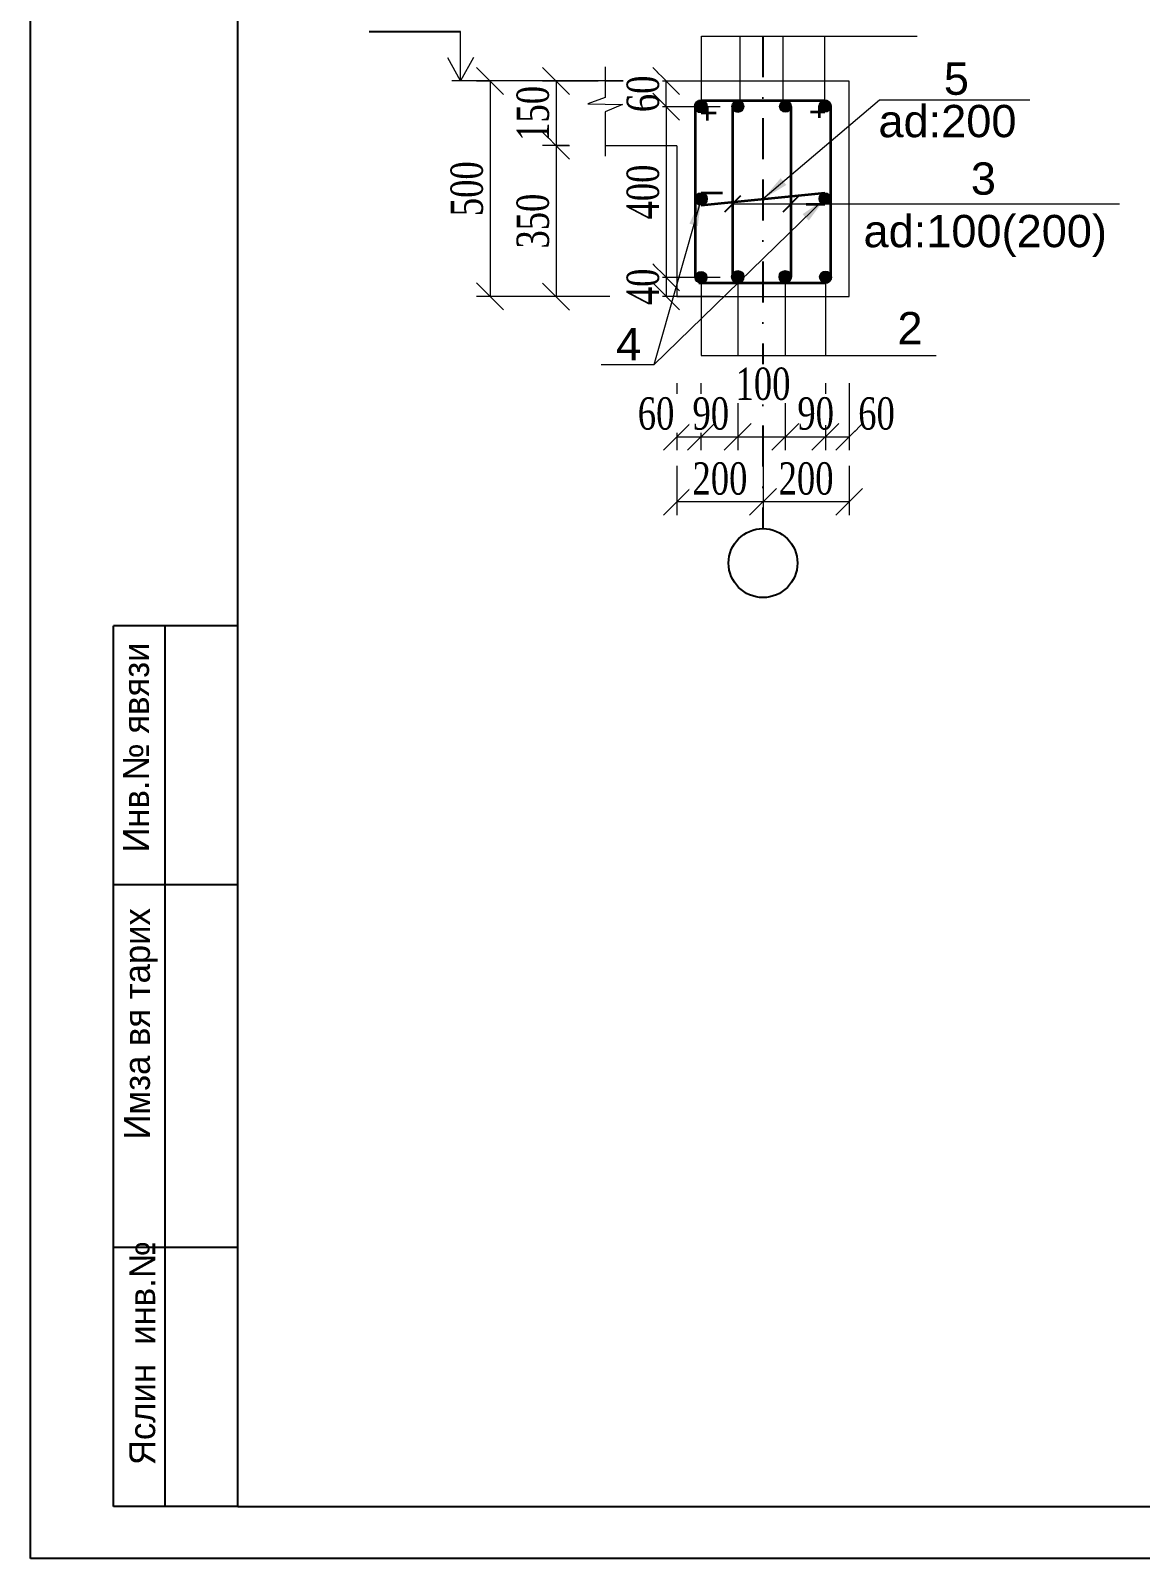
# Model space of a CAD drawing. Header units: millimetres. Extents: x -149347 to 251215, y -2929184 to -2541447.
# Drawn here: x 67574 to 77878, y -2736327 to -2722133 of the extents above; entities that cross this region are included whole.
import ezdxf

# ---------------------------------------------------------------- set-up
doc = ezdxf.new("R2010")
doc.units = ezdxf.units.MM
doc.linetypes.add('DASHDOTX2', pattern=[50.8, 25.4, -12.7, 0, -12.7])
doc.layers.add('APS_MADEIRA', color=35, linetype='Continuous', lineweight=15)
doc.styles.add('400', font='times.ttf', dxfattribs={"width": 0.75, "height": 300})
doc.styles.add('Arial', font='arial.ttf')
doc.styles.add('CP_ATTR', font='A3TI(LA).TTF')
doc.styles.add('style1', font='A3TI(LA).TTF', dxfattribs={"height": 400})
doc.styles.add('Times New  Roman', font='times.ttf')
doc.styles.add('yazitipi', font='ARIALN.TTF')
doc.dimstyles.new('DIM_100', dxfattribs={"dimscale": 100, "dimtxt": 250, "dimasz": 2.5, "dimexe": 1.25, "dimexo": 0.625, "dimtad": 1, "dimdec": 0, "dimtxsty": 'style1', "dimblk": 'OBLIQUE', "dimcen": 2.5, "dimdle": 1.25, "dimclrd": 251, "dimclre": 251, "dimaunit": 1, "dimadec": 3, "dimazin": 0, "dimtfac": 1, "dimtdec": 0, "dimtmove": 1, "dimatfit": 3, "dimfxl": 1.25, "dimlwd": 5, "dimlwe": 5, "dimarcsym": 0})
doc.dimstyles.new('sevda', dxfattribs={"dimscale": 100, "dimtxt": 2.8, "dimasz": 2.5, "dimexe": 1.25, "dimexo": 0.625, "dimtad": 1, "dimtxsty": 'yazitipi', "dimblk": 'OBLIQUE', "dimcen": 2.5, "dimclrd": 253, "dimclre": 253, "dimclrt": 73, "dimaunit": 1, "dimadec": 3, "dimazin": 0, "dimtfac": 1, "dimtmove": 1, "dimatfit": 3, "dimfxl": 1, "dimlwd": 9, "dimlwe": 9, "dimarcsym": 0})
doc.dimstyles.new('tebriz', dxfattribs={"dimtxt": 280, "dimasz": 150, "dimexe": 150, "dimexo": 0.625, "dimgap": 65, "dimtad": 1, "dimdec": 0, "dimdsep": 32, "dimtxsty": 'Times New  Roman', "dimblk": 'OBLIQUE', "dimcen": 0, "dimdle": 150, "dimclrd": 7, "dimclre": 256, "dimclrt": 256, "dimadec": 0, "dimazin": 0, "dimtfac": 1, "dimtdec": 0, "dimtmove": 0, "dimatfit": 3, "dimldrblk": 'OBLIQUE', "dimfxl": 1, "dimtolj": 1, "dimlwd": 15, "dimlwe": 9, "dimarcsym": 0})

# ---------------------------------------------------------------- blocks, each defined once
blk = doc.blocks.new('mekteb')
at = {"color": 0, "lineweight": 25}
for p, q in [((99643, -1849866), (99643, -1821466)), ((139843, -1849866), (99643, -1849866))]:
    blk.add_line(p, q, dxfattribs=at)
at = {"color": 0, "lineweight": 25, "ltscale": 15}
for q in [(101643, -1821966), (139343, -1849366)]:
    blk.add_line((101643, -1849366), q, dxfattribs=at)
at = {"lineweight": 25, "ltscale": 0.25}
for p, q in [((100443, -1849366), (100443, -1840866)), ((100943, -1849367), (100943, -1840866))]:
    blk.add_line(p, q, dxfattribs=at)
at = {"lineweight": 25}
for p, q in [((101643, -1840866), (100443, -1840866)), ((101645, -1843366), (100445, -1843366)), ((101645, -1846866), (100445, -1846866)), ((101643, -1849366), (100443, -1849366))]:
    blk.add_line(p, q, dxfattribs=at)
at = {"lineweight": 25, "char_height": 250.01, "width": 5960.07, "attachment_point": 1, "rotation": 90, "style": 'CP_ATTR'}
for s, insert in [('\\pt3143;Инв.№ явязи', (100535, -1843053)), ('\\pt3143;Имза вя тарих', (100544, -1845823)), ('\\pt3143;Яслин  инв.№', (100595, -1848965))]:
    blk.add_mtext(s, dxfattribs=dict(at, insert=insert))
blk = doc.blocks.new('_Oblique')
at = {"color": 0, "linetype": 'ByBlock', "lineweight": -2}
blk.add_line((-0.5, -0.5), (0.5, 0.5), dxfattribs=at)
blk = doc.blocks.new('*D732')
at = {"color": 251, "lineweight": 5, "ltscale": 50, "transparency": 16777216}
for p, q in [((73621, -2722840), (73350, -2722840)), ((73975, -2724426), (73350, -2724426))]:
    blk.add_line(p, q, dxfattribs=at)
at = {"color": 251, "linetype": 'ByBlock', "lineweight": 5, "ltscale": 50, "transparency": 16777216}
blk.add_line((73475, -2722839), (73475, -2724427), dxfattribs=at)
at = {"layer": 'Defpoints', "color": 0, "lineweight": 15, "ltscale": 50, "transparency": 16777216}
for p in [(73684, -2722840), (73475, -2724426), (74707, -2724426)]:
    blk.add_point(p, dxfattribs=at)
at = {"color": 251, "lineweight": 5, "ltscale": 50, "transparency": 16777216, "xscale": 250, "yscale": 250, "zscale": 250}
for p, rotation in [((73475, -2722840), 90), ((73475, -2724426), 270)]:
    blk.add_blockref('_Oblique', p, dxfattribs=dict(at, rotation=rotation))
at = {"color": 0, "lineweight": 15, "ltscale": 50, "transparency": 16777216, "insert": (73260, -2723633), "char_height": 300, "attachment_point": 5, "rotation": 90, "style": '400', "bg_fill": 3, "box_fill_scale": 1.1, "bg_fill_color": 9, "bg_fill_true_color": 13158600, "bg_fill_transparency": 0}
blk.add_mtext('400', dxfattribs=at)
blk = doc.blocks.new('*D733')
at = {"color": 251, "lineweight": 5, "ltscale": 50, "transparency": 16777216}
for p, q in [((73975, -2722602), (73350, -2722602)), ((73975, -2722840), (73350, -2722840))]:
    blk.add_line(p, q, dxfattribs=at)
at = {"color": 251, "linetype": 'ByBlock', "lineweight": 5, "ltscale": 50, "transparency": 16777216}
blk.add_line((73475, -2722841), (73475, -2722601), dxfattribs=at)
at = {"layer": 'Defpoints', "color": 0, "lineweight": 15, "ltscale": 50, "transparency": 16777216}
for p in [(74667, -2722602), (74717, -2722840)]:
    blk.add_point(p, dxfattribs=at)
at = {"color": 0, "lineweight": 15, "ltscale": 50, "transparency": 16777216, "insert": (73260, -2722721), "char_height": 300, "attachment_point": 5, "rotation": 90, "style": '400', "bg_fill": 3, "box_fill_scale": 1.1, "bg_fill_color": 9, "bg_fill_true_color": 13158600, "bg_fill_transparency": 0}
blk.add_mtext('60', dxfattribs=at)
at = {"layer": 'Defpoints', "color": 0, "lineweight": 15, "ltscale": 50, "transparency": 16777216}
blk.add_point((73475, -2722602), dxfattribs=at)
at = {"color": 251, "lineweight": 5, "ltscale": 50, "transparency": 16777216, "xscale": 250, "yscale": 250, "zscale": 250}
for p, rotation in [((73475, -2722602), 90), ((73475, -2722840), 270)]:
    blk.add_blockref('_Oblique', p, dxfattribs=dict(at, rotation=rotation))
blk = doc.blocks.new('*D734')
at = {"color": 251, "lineweight": 5, "ltscale": 50, "transparency": 16777216}
for p, q in [((73559, -2724426), (73350, -2724426)), ((73975, -2724602), (73350, -2724602))]:
    blk.add_line(p, q, dxfattribs=at)
at = {"color": 251, "linetype": 'ByBlock', "lineweight": 5, "ltscale": 50, "transparency": 16777216}
blk.add_line((73475, -2724425), (73475, -2724604), dxfattribs=at)
at = {"layer": 'Defpoints', "color": 0, "lineweight": 15, "ltscale": 50, "transparency": 16777216}
for p in [(73621, -2724426), (75174, -2724602)]:
    blk.add_point(p, dxfattribs=at)
at = {"color": 0, "lineweight": 15, "ltscale": 50, "transparency": 16777216, "insert": (73260, -2724514), "char_height": 300, "attachment_point": 5, "rotation": 90, "style": '400', "bg_fill": 3, "box_fill_scale": 1.1, "bg_fill_color": 9, "bg_fill_true_color": 13158600, "bg_fill_transparency": 0}
blk.add_mtext('40', dxfattribs=at)
at = {"layer": 'Defpoints', "color": 0, "lineweight": 15, "ltscale": 50, "transparency": 16777216}
blk.add_point((73475, -2724602), dxfattribs=at)
at = {"color": 251, "lineweight": 5, "ltscale": 50, "transparency": 16777216, "xscale": 250, "yscale": 250, "zscale": 250}
for p, rotation in [((73475, -2724426), 90), ((73475, -2724602), 270)]:
    blk.add_blockref('_Oblique', p, dxfattribs=dict(at, rotation=rotation))
blk = doc.blocks.new('*D735')
at = {"color": 251, "lineweight": 5, "ltscale": 50, "transparency": 16777216}
for p, q in [((72845, -2722602), (72328, -2722602)), ((72574, -2723202), (72328, -2723202))]:
    blk.add_line(p, q, dxfattribs=at)
at = {"color": 251, "linetype": 'ByBlock', "lineweight": 5, "ltscale": 50, "transparency": 16777216}
blk.add_line((72453, -2722601), (72453, -2723204), dxfattribs=at)
at = {"layer": 'Defpoints', "color": 0, "lineweight": 15, "ltscale": 50, "transparency": 16777216}
for p in [(72907, -2722602), (72636, -2723202)]:
    blk.add_point(p, dxfattribs=at)
at = {"color": 251, "lineweight": 5, "ltscale": 50, "transparency": 16777216, "xscale": 250, "yscale": 250, "zscale": 250}
for p, rotation in [((72453, -2722602), 90), ((72453, -2723202), 270)]:
    blk.add_blockref('_Oblique', p, dxfattribs=dict(at, rotation=rotation))
at = {"color": 0, "lineweight": 15, "ltscale": 50, "transparency": 16777216, "insert": (72238, -2722902), "char_height": 300, "attachment_point": 5, "rotation": 90, "style": '400', "bg_fill": 3, "box_fill_scale": 1.1, "bg_fill_color": 9, "bg_fill_true_color": 13158600, "bg_fill_transparency": 0}
blk.add_mtext('1{\\fTimes New Roman|b0|i0|c238|p18;5}0', dxfattribs=at)
at = {"layer": 'Defpoints', "color": 0, "lineweight": 15, "ltscale": 50, "transparency": 16777216}
blk.add_point((72453, -2723202), dxfattribs=at)
blk = doc.blocks.new('*D736')
at = {"color": 251, "linetype": 'ByBlock', "lineweight": 5, "ltscale": 50, "transparency": 16777216}
blk.add_line((72453, -2723201), (72453, -2724605), dxfattribs=at)
at = {"color": 251, "lineweight": 5, "ltscale": 50, "transparency": 16777216}
for p, q in [((72453, -2723202), (72578, -2723202)), ((72953, -2724604), (72328, -2724604))]:
    blk.add_line(p, q, dxfattribs=at)
at = {"layer": 'Defpoints', "color": 0, "lineweight": 15, "ltscale": 50, "transparency": 16777216}
for p in [(72453, -2723202), (72453, -2724604), (74057, -2724604)]:
    blk.add_point(p, dxfattribs=at)
at = {"color": 251, "lineweight": 5, "ltscale": 50, "transparency": 16777216, "xscale": 250, "yscale": 250, "zscale": 250}
for p, rotation in [((72453, -2723202), 90), ((72453, -2724604), 270)]:
    blk.add_blockref('_Oblique', p, dxfattribs=dict(at, rotation=rotation))
at = {"color": 0, "lineweight": 15, "ltscale": 50, "transparency": 16777216, "insert": (72238, -2723903), "char_height": 300, "attachment_point": 5, "rotation": 90, "style": '400', "bg_fill": 3, "box_fill_scale": 1.1, "bg_fill_color": 9, "bg_fill_true_color": 13158600, "bg_fill_transparency": 0}
blk.add_mtext('3{\\fTimes New Roman|b0|i0|c238|p18;5}0', dxfattribs=at)
blk = doc.blocks.new('*D737')
at = {"color": 251, "lineweight": 5, "ltscale": 50, "transparency": 16777216}
for p, q in [((71840, -2722602), (71715, -2722602)), ((72340, -2724602), (71715, -2724602))]:
    blk.add_line(p, q, dxfattribs=at)
at = {"color": 251, "linetype": 'ByBlock', "lineweight": 5, "ltscale": 50, "transparency": 16777216}
blk.add_line((71840, -2722601), (71840, -2724604), dxfattribs=at)
at = {"layer": 'Defpoints', "color": 0, "lineweight": 15, "ltscale": 50, "transparency": 16777216}
for p in [(71894, -2722602), (71840, -2724602), (72503, -2724602)]:
    blk.add_point(p, dxfattribs=at)
at = {"color": 251, "lineweight": 5, "ltscale": 50, "transparency": 16777216, "xscale": 250, "yscale": 250, "zscale": 250}
for p, rotation in [((71840, -2722602), 90), ((71840, -2724602), 270)]:
    blk.add_blockref('_Oblique', p, dxfattribs=dict(at, rotation=rotation))
at = {"color": 0, "lineweight": 15, "ltscale": 50, "transparency": 16777216, "insert": (71625, -2723602), "char_height": 300, "attachment_point": 5, "rotation": 90, "style": '400', "bg_fill": 3, "box_fill_scale": 1.1, "bg_fill_color": 9, "bg_fill_true_color": 13158600, "bg_fill_transparency": 0}
blk.add_mtext('500', dxfattribs=at)
blk = doc.blocks.new('*D738')
at = {"color": 251, "lineweight": 5, "ltscale": 50, "transparency": 16777216}
for p, q in [((73574, -2725407), (73574, -2726032)), ((73798, -2725407), (73798, -2726032))]:
    blk.add_line(p, q, dxfattribs=at)
at = {"color": 251, "linetype": 'ByBlock', "lineweight": 5, "ltscale": 50, "transparency": 16777216}
blk.add_line((73573, -2725907), (73800, -2725907), dxfattribs=at)
at = {"layer": 'Defpoints', "color": 0, "lineweight": 15, "ltscale": 50, "transparency": 16777216}
for p in [(73798, -2724651), (73574, -2724828), (73798, -2725907)]:
    blk.add_point(p, dxfattribs=at)
at = {"color": 251, "lineweight": 5, "ltscale": 50, "transparency": 16777216, "xscale": 250, "yscale": 250, "zscale": 250}
blk.add_blockref('_Oblique', (73798, -2725907), dxfattribs=at)
at = {"color": 0, "lineweight": 15, "ltscale": 50, "transparency": 16777216, "insert": (73381, -2725692), "char_height": 300, "attachment_point": 5, "style": '400', "bg_fill": 3, "box_fill_scale": 1.1, "bg_fill_color": 9, "bg_fill_true_color": 13158600, "bg_fill_transparency": 0}
blk.add_mtext('60', dxfattribs=at)
at = {"color": 251, "lineweight": 5, "ltscale": 50, "transparency": 16777216, "xscale": 250, "yscale": 250, "zscale": 250, "rotation": 180}
blk.add_blockref('_Oblique', (73574, -2725907), dxfattribs=at)
blk = doc.blocks.new('*D739')
at = {"color": 251, "lineweight": 5, "ltscale": 50, "transparency": 16777216}
for p, q in [((74139, -2725407), (74139, -2726032)), ((73798, -2725820), (73798, -2726032))]:
    blk.add_line(p, q, dxfattribs=at)
at = {"color": 251, "linetype": 'ByBlock', "lineweight": 5, "ltscale": 50, "transparency": 16777216}
blk.add_line((73797, -2725907), (74141, -2725907), dxfattribs=at)
at = {"layer": 'Defpoints', "color": 0, "lineweight": 15, "ltscale": 50, "transparency": 16777216}
blk.add_point((74139, -2724645), dxfattribs=at)
at = {"color": 0, "lineweight": 15, "ltscale": 50, "transparency": 16777216, "insert": (73889, -2725692), "char_height": 300, "attachment_point": 5, "style": '400', "bg_fill": 3, "box_fill_scale": 1.1, "bg_fill_color": 9, "bg_fill_true_color": 13158600, "bg_fill_transparency": 0}
blk.add_mtext('90', dxfattribs=at)
at = {"layer": 'Defpoints', "color": 0, "lineweight": 15, "ltscale": 50, "transparency": 16777216}
for p in [(73798, -2725757), (74139, -2725907)]:
    blk.add_point(p, dxfattribs=at)
at = {"color": 251, "lineweight": 5, "ltscale": 50, "transparency": 16777216, "xscale": 250, "yscale": 250, "zscale": 250, "rotation": 180}
blk.add_blockref('_Oblique', (73798, -2725907), dxfattribs=at)
at = {"color": 251, "lineweight": 5, "ltscale": 50, "transparency": 16777216, "xscale": 250, "yscale": 250, "zscale": 250}
blk.add_blockref('_Oblique', (74139, -2725907), dxfattribs=at)
blk = doc.blocks.new('*D740')
at = {"color": 251, "lineweight": 5, "ltscale": 50, "transparency": 16777216}
for p, q in [((74581, -2725407), (74581, -2726032)), ((74139, -2725673), (74139, -2726032))]:
    blk.add_line(p, q, dxfattribs=at)
at = {"color": 251, "linetype": 'ByBlock', "lineweight": 5, "ltscale": 50, "transparency": 16777216}
blk.add_line((74138, -2725907), (74582, -2725907), dxfattribs=at)
at = {"layer": 'Defpoints', "color": 0, "lineweight": 15, "ltscale": 50, "transparency": 16777216}
for p in [(74581, -2724528), (74581, -2725907)]:
    blk.add_point(p, dxfattribs=at)
at = {"color": 251, "lineweight": 5, "ltscale": 50, "transparency": 16777216, "xscale": 250, "yscale": 250, "zscale": 250, "rotation": 180}
blk.add_blockref('_Oblique', (74139, -2725907), dxfattribs=at)
at = {"color": 251, "lineweight": 5, "ltscale": 50, "transparency": 16777216, "xscale": 250, "yscale": 250, "zscale": 250}
blk.add_blockref('_Oblique', (74581, -2725907), dxfattribs=at)
at = {"color": 0, "lineweight": 15, "ltscale": 50, "transparency": 16777216, "insert": (74374, -2725416), "char_height": 300, "attachment_point": 5, "style": '400', "bg_fill": 3, "box_fill_scale": 1.1, "bg_fill_color": 9, "bg_fill_true_color": 13158600, "bg_fill_transparency": 0}
blk.add_mtext('100', dxfattribs=at)
at = {"layer": 'Defpoints', "color": 0, "lineweight": 15, "ltscale": 50, "transparency": 16777216}
blk.add_point((74139, -2725610), dxfattribs=at)
blk = doc.blocks.new('*D741')
at = {"color": 251, "lineweight": 5, "ltscale": 50, "transparency": 16777216}
for p, q in [((74953, -2725407), (74953, -2726032)), ((74581, -2725738), (74581, -2726032))]:
    blk.add_line(p, q, dxfattribs=at)
at = {"color": 251, "linetype": 'ByBlock', "lineweight": 5, "ltscale": 50, "transparency": 16777216}
blk.add_line((74580, -2725907), (74955, -2725907), dxfattribs=at)
at = {"layer": 'Defpoints', "color": 0, "lineweight": 15, "ltscale": 50, "transparency": 16777216}
for p in [(74953, -2724647), (74581, -2725675)]:
    blk.add_point(p, dxfattribs=at)
at = {"color": 0, "lineweight": 15, "ltscale": 50, "transparency": 16777216, "insert": (74863, -2725692), "char_height": 300, "attachment_point": 5, "style": '400', "bg_fill": 3, "box_fill_scale": 1.1, "bg_fill_color": 9, "bg_fill_true_color": 13158600, "bg_fill_transparency": 0}
blk.add_mtext('90', dxfattribs=at)
at = {"layer": 'Defpoints', "color": 0, "lineweight": 15, "ltscale": 50, "transparency": 16777216}
blk.add_point((74953, -2725907), dxfattribs=at)
at = {"color": 251, "lineweight": 5, "ltscale": 50, "transparency": 16777216, "xscale": 250, "yscale": 250, "zscale": 250, "rotation": 180}
blk.add_blockref('_Oblique', (74581, -2725907), dxfattribs=at)
at = {"color": 251, "lineweight": 5, "ltscale": 50, "transparency": 16777216, "xscale": 250, "yscale": 250, "zscale": 250}
blk.add_blockref('_Oblique', (74953, -2725907), dxfattribs=at)
blk = doc.blocks.new('*D742')
at = {"color": 251, "lineweight": 5, "ltscale": 50, "transparency": 16777216}
for p, q in [((75174, -2725407), (75174, -2726032)), ((74953, -2725799), (74953, -2726032))]:
    blk.add_line(p, q, dxfattribs=at)
at = {"color": 251, "linetype": 'ByBlock', "lineweight": 5, "ltscale": 50, "transparency": 16777216}
blk.add_line((74952, -2725907), (75175, -2725907), dxfattribs=at)
at = {"layer": 'Defpoints', "color": 0, "lineweight": 15, "ltscale": 50, "transparency": 16777216}
for p in [(75174, -2724828), (74953, -2725736)]:
    blk.add_point(p, dxfattribs=at)
at = {"color": 251, "lineweight": 5, "ltscale": 50, "transparency": 16777216, "xscale": 250, "yscale": 250, "zscale": 250, "rotation": 180}
blk.add_blockref('_Oblique', (74953, -2725907), dxfattribs=at)
at = {"color": 0, "lineweight": 15, "ltscale": 50, "transparency": 16777216, "insert": (75428, -2725692), "char_height": 300, "attachment_point": 5, "style": '400', "bg_fill": 3, "box_fill_scale": 1.1, "bg_fill_color": 9, "bg_fill_true_color": 13158600, "bg_fill_transparency": 0}
blk.add_mtext('60', dxfattribs=at)
at = {"layer": 'Defpoints', "color": 0, "lineweight": 15, "ltscale": 50, "transparency": 16777216}
blk.add_point((75174, -2725907), dxfattribs=at)
at = {"color": 251, "lineweight": 5, "ltscale": 50, "transparency": 16777216, "xscale": 250, "yscale": 250, "zscale": 250}
blk.add_blockref('_Oblique', (75174, -2725907), dxfattribs=at)
blk = doc.blocks.new('*D743')
at = {"color": 251, "lineweight": 5, "ltscale": 50, "transparency": 16777216}
for p, q in [((74374, -2726175), (74374, -2726636)), ((75174, -2726175), (75174, -2726636))]:
    blk.add_line(p, q, dxfattribs=at)
at = {"color": 251, "linetype": 'ByBlock', "lineweight": 5, "ltscale": 50, "transparency": 16777216}
blk.add_line((75175, -2726511), (74373, -2726511), dxfattribs=at)
at = {"layer": 'Defpoints', "color": 0, "lineweight": 15, "ltscale": 50, "transparency": 16777216}
for p in [(74374, -2726113), (75174, -2726113), (74374, -2726511)]:
    blk.add_point(p, dxfattribs=at)
at = {"color": 251, "lineweight": 5, "ltscale": 50, "transparency": 16777216, "xscale": 250, "yscale": 250, "zscale": 250, "rotation": 180}
blk.add_blockref('_Oblique', (74374, -2726511), dxfattribs=at)
at = {"color": 251, "lineweight": 5, "ltscale": 50, "transparency": 16777216, "xscale": 250, "yscale": 250, "zscale": 250}
blk.add_blockref('_Oblique', (75174, -2726511), dxfattribs=at)
at = {"color": 0, "lineweight": 15, "ltscale": 50, "transparency": 16777216, "insert": (74774, -2726296), "char_height": 300, "attachment_point": 5, "style": '400', "bg_fill": 3, "box_fill_scale": 1.1, "bg_fill_color": 9, "bg_fill_true_color": 13158600, "bg_fill_transparency": 0}
blk.add_mtext('200', dxfattribs=at)
blk = doc.blocks.new('*D744')
at = {"color": 251, "lineweight": 5, "ltscale": 50, "transparency": 16777216}
for p, q in [((73574, -2726175), (73574, -2726636)), ((74374, -2726175), (74374, -2726636))]:
    blk.add_line(p, q, dxfattribs=at)
at = {"color": 251, "linetype": 'ByBlock', "lineweight": 5, "ltscale": 50, "transparency": 16777216}
blk.add_line((74375, -2726511), (73573, -2726511), dxfattribs=at)
at = {"layer": 'Defpoints', "color": 0, "lineweight": 15, "ltscale": 50, "transparency": 16777216}
for p in [(73574, -2726113), (74374, -2726113), (73574, -2726511)]:
    blk.add_point(p, dxfattribs=at)
at = {"color": 251, "lineweight": 5, "ltscale": 50, "transparency": 16777216, "xscale": 250, "yscale": 250, "zscale": 250, "rotation": 180}
blk.add_blockref('_Oblique', (73574, -2726511), dxfattribs=at)
at = {"color": 251, "lineweight": 5, "ltscale": 50, "transparency": 16777216, "xscale": 250, "yscale": 250, "zscale": 250}
blk.add_blockref('_Oblique', (74374, -2726511), dxfattribs=at)
at = {"color": 0, "lineweight": 15, "ltscale": 50, "transparency": 16777216, "insert": (73974, -2726296), "char_height": 300, "attachment_point": 5, "style": '400', "bg_fill": 3, "box_fill_scale": 1.1, "bg_fill_color": 9, "bg_fill_true_color": 13158600, "bg_fill_transparency": 0}
blk.add_mtext('200', dxfattribs=at)

msp = doc.modelspace()

# ---------------------------------------------------------------- hatches: boundary and pattern name
at = {"lineweight": 15, "ltscale": 15}
h = msp.add_hatch(color=7, dxfattribs=at)
h.dxf.hatch_style = 1
edge = h.paths.add_edge_path()
edge.add_arc((73798.29517, -2722840.20334), 57.78531, 0, 360)
h = msp.add_hatch(color=7, dxfattribs=at)
h.dxf.hatch_style = 1
edge = h.paths.add_edge_path()
edge.add_arc((74140.46349, -2722838.33795), 54.7577, 0, 360)
h = msp.add_hatch(color=7, dxfattribs=at)
h.dxf.hatch_style = 1
edge = h.paths.add_edge_path()
edge.add_arc((74582.10974, -2722838.33795), 53.67568, 0, 360)
h = msp.add_hatch(color=7, dxfattribs=at)
h.dxf.hatch_style = 1
edge = h.paths.add_edge_path()
edge.add_arc((74949.35296, -2722836.88914), 54.4711, 0, 360)
h = msp.add_hatch(color=7, dxfattribs=at)
h.dxf.hatch_style = 1
edge = h.paths.add_edge_path()
edge.add_arc((74949.35296, -2723694.16414), 54.4711, 0, 360)
h = msp.add_hatch(color=7, dxfattribs=at)
h.dxf.hatch_style = 1
edge = h.paths.add_edge_path()
edge.add_arc((73798.29517, -2724425.78635), 54.4711, 0, 360)
h = msp.add_hatch(color=7, dxfattribs=at)
h.dxf.hatch_style = 1
edge = h.paths.add_edge_path()
edge.add_arc((74139.48344, -2724419.04546), 57.1346, 0, 360)
h = msp.add_hatch(color=7, dxfattribs=at)
h.dxf.hatch_style = 1
edge = h.paths.add_edge_path()
edge.add_arc((74581.1297, -2724419.04546), 57.1346, 0, 360)
h = msp.add_hatch(color=7, dxfattribs=at)
h.dxf.hatch_style = 1
edge = h.paths.add_edge_path()
edge.add_arc((74953.49384, -2724421.70896), 54.4711, 0, 360)

# ---------------------------------------------------------------- linework, layer by layer
at = {"color": 7}
msp.add_line((70716.97729, -2722141.17019), (71565.33228, -2722141.17019), dxfattribs=at)
at = {"color": 252, "linetype": 'DASHDOTX2', "ltscale": 15, "true_color": 0xa97986}
for p, q in [((74373.82406, -2722185.87679), (74373.82406, -2723515.61038)), ((74373.82406, -2723515.61038), (74373.82406, -2726759.74697))]:
    msp.add_line(p, q, dxfattribs=at)
at = {"color": 7, "lineweight": 15, "ltscale": 15}
for p, q in [((73573.82406, -2722602.37774), (72910.65319, -2722602.37774)), ((75173.82406, -2722602.37774), (73573.82406, -2722602.37774)), ((75173.82406, -2723515.61038), (75173.82406, -2722602.37774)), ((73573.82406, -2723202.37774), (73573.82406, -2723515.61038)), ((73573.82406, -2723515.61038), (73573.82406, -2724602.37774)), ((75173.82406, -2724602.37774), (75173.82406, -2723515.61038)), ((73573.82406, -2724602.37774), (75173.82406, -2724602.37774))]:
    msp.add_line(p, q, dxfattribs=at)
at = {"color": 7, "lineweight": 35, "ltscale": 15}
for p, q in [((73743.82406, -2722820.91499), (73743.82406, -2723515.61038)), ((74895.5647, -2722828.29119), (74895.5647, -2722943.32181)), ((73798.29505, -2722897.98864), (73940.01596, -2722897.98864)), ((73855.8083, -2722834.60149), (73855.8083, -2722968.48378)), ((74090.06978, -2722838.33795), (74090.06978, -2723515.61038)), ((74632.50345, -2722838.33795), (74632.50345, -2723515.61038)), ((74949.35296, -2722891.36024), (74815.49225, -2722891.36024)), ((75003.82406, -2723515.61038), (75003.82406, -2722840.20334)), ((73743.82406, -2723515.61038), (73743.82406, -2724425.78635)), ((74090.06978, -2723515.61038), (74090.06978, -2724423.92097)), ((74632.50345, -2723515.61038), (74632.50345, -2724423.92097)), ((75003.82406, -2724425.78635), (75003.82406, -2723515.61038)), ((73777.61728, -2724476.18007), (74953.49384, -2724476.18007))]:
    msp.add_line(p, q, dxfattribs=at)
at = {"color": 7, "lineweight": 15, "ltscale": 15}
msp.add_lwpolyline([(72909.28968, -2722470.5319), (72909.28968, -2722755.22362), (72747.56685, -2722813.21238), (73069.88389, -2722820.71591), (72909.28968, -2722888.28942), (72909.28968, -2723300.63798)], dxfattribs=at)
for centre, radius in [((73798.29517, -2722840.20334), 57.78531), ((74140.46349, -2722838.33795), 54.7577), ((74582.10974, -2722838.33795), 53.67568), ((74949.35296, -2722836.88914), 54.4711), ((74949.35296, -2723694.16414), 54.4711), ((73798.29517, -2724425.78635), 54.4711), ((74139.48344, -2724419.04546), 57.1346), ((74581.1297, -2724419.04546), 57.1346), ((74953.49384, -2724421.70896), 54.4711)]:
    msp.add_circle(centre, radius, dxfattribs=at)
msp.add_circle((74373.82406, -2727079.74697), 320)
at = {"layer": 'APS_MADEIRA', "color": 7, "lineweight": 9, "ltscale": 25}
for p, q in [((73802.74249, -2722820.75999), (73802.74249, -2722185.87679)), ((73802.74249, -2722185.87679), (75804.39656, -2722185.87679)), ((74160.61123, -2722821.75101), (74160.61123, -2722185.87679)), ((74562.25458, -2722822.83302), (74562.25458, -2722185.87679)), ((74949.35296, -2722823.90278), (74949.35296, -2722185.87679)), ((73798.29517, -2724480.25746), (73798.29517, -2725152.7534)), ((74139.48344, -2724476.18007), (74139.48344, -2725148.67601)), ((74581.12987, -2724476.18007), (74581.12987, -2725148.67601)), ((74953.49384, -2724476.18007), (74953.49384, -2725148.67601)), ((73798.29517, -2725152.7534), (75981.92179, -2725152.7534))]:
    msp.add_line(p, q, dxfattribs=at)
at = {"layer": 'APS_MADEIRA', "color": 7, "lineweight": 15, "ltscale": 25}
for p, q in [((73195.16639, -2722601.12774), (71484.81049, -2722601.12774)), ((74949.35296, -2722782.41803), (74949.35296, -2722782.41802))]:
    msp.add_line(p, q, dxfattribs=at)
at = {"layer": 'APS_MADEIRA', "color": 7, "lineweight": 30, "ltscale": 25}
for centre, radius, start, end in [((73798.29517, -2722840.20334), 57.78531, 90, 180), ((74949.35296, -2722836.88914), 54.4711, 0, 90), ((74953.49384, -2724421.70896), 54.4711, 270, 0)]:
    msp.add_arc(centre, radius, start, end, dxfattribs=at)

# ---------------------------------------------------------------- block references
at = {"lineweight": 15, "xscale": 0.962501317234829, "yscale": 0.962501317234829, "zscale": 0.962501317234829}
msp.add_blockref('mekteb', (-28332.96186, -955827.78564), dxfattribs=at)

# ---------------------------------------------------------------- texts
at = {"layer": 'APS_MADEIRA', "color": 7, "lineweight": 9, "ltscale": 25, "style": 'Arial'}
for s, p in [('ad:200', (75445.83605, -2723123.44665)), ('ad:100(200)', (75307.32024, -2724145.33959))]:
    msp.add_text(s, height=300, dxfattribs=at).set_placement(p)
at = {"layer": 'APS_MADEIRA', "color": 7, "lineweight": 9, "ltscale": 25, "char_height": 300, "attachment_point": 1, "style": 'Arial'}
for s, insert in [('{\\fArial|b0|i0|c238|p34;5}', (76052.92933, -2722429.42415)), ('3', (76303.75979, -2723357.44529)), (' \\P 2', (75506.01569, -2724247.08031))]:
    msp.add_mtext_dynamic_manual_height_columns(s, width=488.0335854, gutter_width=12.5, heights=[0], dxfattribs=dict(at, insert=insert))

# ---------------------------------------------------------------- next in the draw order: dimensions: what is measured, and where the dimension line sits
at = {"color": 7, "lineweight": 15, "ltscale": 50}
for base, p1, p2, text, picture, middle in [((72453.31669, -2723202.37774), (72907.31608, -2722602.37774), (72636.02324, -2723202.37774), '1{\\fTimes New Roman|b0|i0|c238|p18;5}0', '*D735', (72238.22116, -2722902.37774)), ((73474.92453, -2724425.84828), (73683.85969, -2722840.20334), (74706.75635, -2724425.84828), '400', '*D732', (73259.829, -2723633.02581))]:
    dim = msp.add_linear_dim(base=base, p1=p1, p2=p2, angle=90, text=text, dimstyle='DIM_100', override={"dimscale": 1, "dimtxt": 300, "dimasz": 250, "dimexe": 125, "dimexo": 62.5, "dimgap": 62.5, "dimtxsty": '400', "dimcen": 250, "dimfxl": 500, "dimfxlon": 1, "dimtfill": 1, "dimtfillclr": 256, "dimarcsym": 1}, dxfattribs=at)
    dim.commit()
    dim.dimension.update_dxf_attribs({"geometry": picture, "text_midpoint": middle})

# ---------------------------------------------------------------- next in the draw order: linework, layer by layer
at = {"color": 7, "lineweight": 35, "ltscale": 15}
msp.add_lwpolyline([(74949.35296, -2723748.63525), (74774.75976, -2723748.63525)], dxfattribs=at)

# ---------------------------------------------------------------- next in the draw order: dimensions: what is measured, and where the dimension line sits
at = {"color": 7, "lineweight": 15, "ltscale": 50}
for base, p1, p2, text, picture, middle in [((73474.92453, -2722602.37774), (74716.75635, -2722840.20334), (74666.55715, -2722602.37774), '60', '*D733', (73474.92453, -2722721.29054)), ((73474.92453, -2724602.37774), (73621.35969, -2724425.84828), (75173.82406, -2724602.37774), '40', '*D734', (73474.92453, -2724514.14397))]:
    dim = msp.add_linear_dim(base=base, p1=p1, p2=p2, angle=90, text=text, dimstyle='DIM_100', override={"dimscale": 1, "dimtxt": 300, "dimasz": 250, "dimexe": 125, "dimexo": 62.5, "dimgap": 62.5, "dimtxsty": '400', "dimcen": 250, "dimfxl": 500, "dimfxlon": 1, "dimtfill": 1, "dimtfillclr": 256, "dimarcsym": 1}, dxfattribs=at)
    dim.commit()
    dim.dimension.update_dxf_attribs({"geometry": picture, "text_midpoint": middle, "dimtype": 160})

# ---------------------------------------------------------------- next in the draw order: leaders
at = {"color": 2, "lineweight": 15, "ltscale": 15}
msp.add_leader([(74632.50345, -2723743.76564), (77684.60586, -2723743.76564)], dimstyle='tebriz', dxfattribs=at)

# ---------------------------------------------------------------- next in the draw order: linework, layer by layer
at = {"color": 7, "lineweight": 35, "ltscale": 15}
msp.add_line((73798.29517, -2722782.41803), (74949.35296, -2722782.41803), dxfattribs=at)

# ---------------------------------------------------------------- next in the draw order: dimensions: what is measured, and where the dimension line sits
at = {"color": 7, "lineweight": 15, "ltscale": 50}
dim = msp.add_linear_dim(base=(72453.31669, -2724603.68966), p1=(72453.31669, -2723202.37774), p2=(74057.12845, -2724603.68966), angle=90, text='3{\\fTimes New Roman|b0|i0|c238|p18;5}0', dimstyle='DIM_100', override={"dimscale": 1, "dimtxt": 300, "dimasz": 250, "dimexe": 125, "dimexo": 62.5, "dimgap": 62.5, "dimtxsty": '400', "dimcen": 250, "dimfxl": 500, "dimfxlon": 1, "dimtfill": 1, "dimtfillclr": 256, "dimarcsym": 1}, dxfattribs=at)
dim.commit()
dim.dimension.update_dxf_attribs({"geometry": '*D736', "text_midpoint": (72238.22116, -2723903.0337)})

# ---------------------------------------------------------------- next in the draw order: leaders
at = {"color": 1, "lineweight": 15, "ltscale": 15}
msp.add_leader([(74373.82406, -2723697.47835), (75456.54356, -2722777.47779), (76852.00818, -2722777.47779)], dimstyle='sevda', override={"dimgap": 0.625, "dimtad": 0}, dxfattribs=at)

# ---------------------------------------------------------------- next in the draw order: hatches: boundary and pattern name
at = {"lineweight": 15, "ltscale": 15}
h = msp.add_hatch(color=7, dxfattribs=at)
h.dxf.hatch_style = 1
edge = h.paths.add_edge_path()
edge.add_arc((73798.29517, -2723697.47835), 57.78531, 0, 360)

# ---------------------------------------------------------------- next in the draw order: linework, layer by layer
at = {"color": 7, "lineweight": 15, "ltscale": 15}
msp.add_line((73573.82406, -2723202.37774), (72910.65319, -2723202.37774), dxfattribs=at)
at = {"color": 7, "lineweight": 35, "ltscale": 15}
for points in [[(73798.29517, -2723755.26365), (74949.35296, -2723639.69304)], [(73798.29517, -2723639.69304), (73997.89466, -2723639.69304)]]:
    msp.add_lwpolyline(points, dxfattribs=at)
at = {"color": 7, "lineweight": 15, "ltscale": 15}
msp.add_circle((73798.29517, -2723697.47835), 57.78531, dxfattribs=at)

# ---------------------------------------------------------------- next in the draw order: dimensions: what is measured, and where the dimension line sits
at = {"color": 7, "lineweight": 15, "ltscale": 50}
dim = msp.add_linear_dim(base=(71840.04865, -2724602.43966), p1=(71893.85748, -2722602.43966), p2=(72503.07346, -2724602.43966), angle=90, text='500', dimstyle='DIM_100', override={"dimscale": 1, "dimtxt": 300, "dimasz": 250, "dimexe": 125, "dimexo": 62.5, "dimgap": 62.5, "dimtxsty": '400', "dimcen": 250, "dimfxl": 500, "dimfxlon": 1, "dimtfill": 1, "dimtfillclr": 256, "dimarcsym": 1}, dxfattribs=at)
dim.commit()
dim.dimension.update_dxf_attribs({"geometry": '*D737', "text_midpoint": (71624.95312, -2723602.43966)})
dim = msp.add_linear_dim(base=(73798.29517, -2725907.35403), p1=(73573.82406, -2724827.97179), p2=(73798.29517, -2724651.38041), text='60', dimstyle='DIM_100', override={"dimscale": 1, "dimtxt": 300, "dimasz": 250, "dimexe": 125, "dimexo": 62.5, "dimgap": 62.5, "dimtxsty": '400', "dimcen": 250, "dimfxl": 500, "dimfxlon": 1, "dimtfill": 1, "dimtfillclr": 256, "dimarcsym": 1}, dxfattribs=at)
dim.commit()
dim.dimension.update_dxf_attribs({"geometry": '*D738', "text_midpoint": (73381.15926, -2725907.35403), "dimtype": 160})

# ---------------------------------------------------------------- next in the draw order: leaders
at = {"color": 2, "lineweight": 15, "ltscale": 15}
msp.add_leader([(74090.06978, -2723743.76564), (77684.60586, -2723743.76564)], dimstyle='tebriz', dxfattribs=at)

# ---------------------------------------------------------------- next in the draw order: linework, layer by layer
at = {"color": 7, "lineweight": 15}
for points in [[(71565.33228, -2722601.12774), (71565.33228, -2722141.17019)], [(71686.32881, -2722383.74893), (71565.33228, -2722601.12774), (71446.37764, -2722387.41731)]]:
    msp.add_lwpolyline(points, dxfattribs=at)

# ---------------------------------------------------------------- next in the draw order: texts
at = {"layer": 'APS_MADEIRA', "color": 7, "lineweight": 9, "ltscale": 25, "insert": (73010.24848, -2724894.81305), "char_height": 300, "attachment_point": 1, "style": 'Arial'}
msp.add_mtext_dynamic_manual_height_columns('{\\fArial|b0|i0|c238|p34;4}', width=488.0335854, gutter_width=12.5, heights=[0], dxfattribs=at)

# ---------------------------------------------------------------- next in the draw order: dimensions: what is measured, and where the dimension line sits
at = {"color": 7, "lineweight": 15, "ltscale": 50}
dim = msp.add_linear_dim(base=(74139.48344, -2725907.35403), p1=(73798.29517, -2725757.18174), p2=(74139.48344, -2724644.63952), text='90', dimstyle='DIM_100', override={"dimscale": 1, "dimtxt": 300, "dimasz": 250, "dimexe": 125, "dimexo": 62.5, "dimgap": 62.5, "dimtxsty": '400', "dimcen": 250, "dimfxl": 500, "dimfxlon": 1, "dimtfill": 1, "dimtfillclr": 256, "dimarcsym": 1}, dxfattribs=at)
dim.commit()
dim.dimension.update_dxf_attribs({"geometry": '*D739', "text_midpoint": (73888.51488, -2725907.35403), "dimtype": 160})

# ---------------------------------------------------------------- next in the draw order: dimensions: what is measured, and where the dimension line sits
dim = msp.add_linear_dim(base=(74581.1297, -2725907.35403), p1=(74139.48344, -2725610.43653), p2=(74581.1297, -2724528.49285), text='100', dimstyle='DIM_100', override={"dimscale": 1, "dimtxt": 300, "dimasz": 250, "dimexe": 125, "dimexo": 62.5, "dimgap": 62.5, "dimtxsty": '400', "dimcen": 250, "dimfxl": 500, "dimfxlon": 1, "dimtfill": 1, "dimtfillclr": 256, "dimarcsym": 1}, dxfattribs=at)
dim.commit()
dim.dimension.update_dxf_attribs({"geometry": '*D740', "text_midpoint": (74373.82406, -2725631.10232), "dimtype": 160})

# ---------------------------------------------------------------- next in the draw order: leaders
at = {"color": 1, "lineweight": 15, "ltscale": 15}
msp.add_leader([(73798.29517, -2723697.47835), (73359.31845, -2725238.58725), (72870.2067, -2725238.58725)], dimstyle='sevda', override={"dimgap": 0.625, "dimtad": 0}, dxfattribs=at)

# ---------------------------------------------------------------- next in the draw order: dimensions: what is measured, and where the dimension line sits
at = {"color": 7, "lineweight": 15, "ltscale": 50}
dim = msp.add_linear_dim(base=(74953.49384, -2725907.35403), p1=(74581.1297, -2725675.24141), p2=(74953.49384, -2724647.30302), text='90', dimstyle='DIM_100', override={"dimscale": 1, "dimtxt": 300, "dimasz": 250, "dimexe": 125, "dimexo": 62.5, "dimgap": 62.5, "dimtxsty": '400', "dimcen": 250, "dimfxl": 500, "dimfxlon": 1, "dimtfill": 1, "dimtfillclr": 256, "dimarcsym": 1}, dxfattribs=at)
dim.commit()
dim.dimension.update_dxf_attribs({"geometry": '*D741', "text_midpoint": (74863.01674, -2725907.35403), "dimtype": 160})

# ---------------------------------------------------------------- next in the draw order: dimensions: what is measured, and where the dimension line sits
dim = msp.add_linear_dim(base=(75173.82406, -2725907.35403), p1=(74953.49384, -2725736.14807), p2=(75173.82406, -2724827.97179), text='60', dimstyle='DIM_100', override={"dimscale": 1, "dimtxt": 300, "dimasz": 250, "dimexe": 125, "dimexo": 62.5, "dimgap": 62.5, "dimtxsty": '400', "dimcen": 250, "dimfxl": 500, "dimfxlon": 1, "dimtfill": 1, "dimtfillclr": 256, "dimarcsym": 1}, dxfattribs=at)
dim.commit()
dim.dimension.update_dxf_attribs({"geometry": '*D742', "text_midpoint": (75427.51751, -2725907.35403), "dimtype": 160})

# ---------------------------------------------------------------- next in the draw order: dimensions: what is measured, and where the dimension line sits
dim = msp.add_linear_dim(base=(74373.82406, -2726510.85072), p1=(75173.82406, -2726112.91965), p2=(74373.82406, -2726112.91965), angle=180, text='200', dimstyle='DIM_100', override={"dimscale": 1, "dimtxt": 300, "dimasz": 250, "dimexe": 125, "dimexo": 62.5, "dimgap": 62.5, "dimtxsty": '400', "dimcen": 250, "dimfxl": 500, "dimfxlon": 1, "dimtfill": 1, "dimtfillclr": 256, "dimarcsym": 1}, dxfattribs=at)
dim.commit()
dim.dimension.update_dxf_attribs({"geometry": '*D743', "text_midpoint": (74773.82406, -2726295.75519)})

# ---------------------------------------------------------------- next in the draw order: leaders
at = {"color": 1, "lineweight": 15, "ltscale": 15}
msp.add_leader([(74949.35296, -2723694.16414), (73359.31845, -2725238.58725)], dimstyle='sevda', override={"dimgap": 0.625, "dimtad": 0}, dxfattribs=at)

# ---------------------------------------------------------------- next in the draw order: dimensions: what is measured, and where the dimension line sits
at = {"color": 7, "lineweight": 15, "ltscale": 50}
dim = msp.add_linear_dim(base=(73573.82406, -2726510.85072), p1=(74373.82406, -2726112.91965), p2=(73573.82406, -2726112.91965), angle=180, text='200', dimstyle='DIM_100', override={"dimscale": 1, "dimtxt": 300, "dimasz": 250, "dimexe": 125, "dimexo": 62.5, "dimgap": 62.5, "dimtxsty": '400', "dimcen": 250, "dimfxl": 500, "dimfxlon": 1, "dimtfill": 1, "dimtfillclr": 256, "dimarcsym": 1}, dxfattribs=at)
dim.commit()
dim.dimension.update_dxf_attribs({"geometry": '*D744', "text_midpoint": (73973.82406, -2726295.75519)})

doc.saveas('drawing.dxf')
